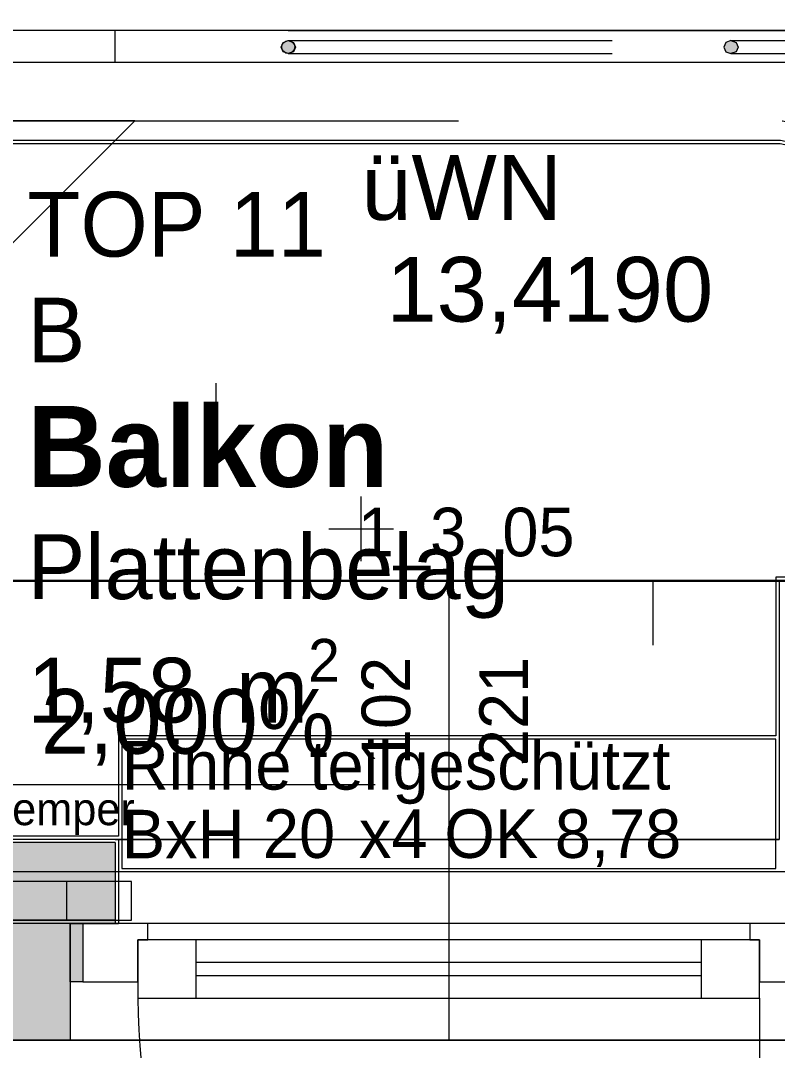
# Model space of a CAD drawing. Header units: metres. Extents: x -4 to 206, y -18 to 45.
# Drawn here: x 14.024 to 15.192, y -0.726 to 0.865 of the extents above; entities that cross this region are included whole.
import ezdxf

# ---------------------------------------------------------------- set-up
doc = ezdxf.new("R2010")
doc.units = ezdxf.units.M
doc.header["$MEASUREMENT"] = 0
doc.set_wipeout_variables(frame=1)
for name, pattern in [('Achse', [0.004, 0.002, -0.001, 0, -0.001]), ('Punkt 1_1', [0.075, 0.025, -0.05]), ('Schnittlinie', [0.006, 0.003, -0.0015, 0, -0.0015]), ('UNSICHTBAR', [0.4, 0, -0.4]), ('Untersicht', [0.001, 0.0005, -0.0005]), ('Wipeout_Contour', [1, 0, -1])]:
    doc.linetypes.add(name, pattern=pattern)
for name, color, linetype in [('3._3.Stock PP STG1_1_000 Achsraster', 7, 'Continuous'), ('3._3.Stock PP STG1_1_110 Wand Aussen', 7, 'Continuous'), ('3._3.Stock PP STG1_1_140 Geländer transparent', 7, 'Continuous'), ('3._3.Stock PP STG1_1_165 Fassadengestaltung 1 Rankgerüst', 7, 'Continuous'), ('3._3.Stock PP STG1_1_165 Fassadengestaltung Bänder', 7, 'Continuous'), ('3._3.Stock PP STG1_1_210 Decke', 7, 'Continuous'), ('3._3.Stock PP STG1_1_220 Bodenaufbau', 7, 'Continuous'), ('3._3.Stock PP STG1_1_221 Bodenaufbau - Abdichtung', 7, 'Continuous'), ('3._3.Stock PP STG1_1_221 Bodenaufbau - Terrassenbelag', 7, 'Continuous'), ('3._3.Stock PP STG1_1_520 Fixeinbauten', 7, 'Continuous'), ('3._3.Stock PP STG1_1_611 Entwässerung', 7, 'Continuous'), ('3._3.Stock PP STG1_1_715 Fassaden Pflanzen', 7, 'Continuous'), ('3._3.Stock PP STG1_1_810 Raum', 7, 'Continuous'), ('3._3.Stock PP STG1_1_815 Raumbegrenzung', 7, 'Continuous'), ('3._3.Stock PP STG1_1_851 Marker Schnitt', 7, 'Continuous'), ('3._3.Stock PP STG1_1_910 Allgemein Lageplan Höhen', 7, 'Continuous'), ('3._3.Stock PP STG1_1_915 Allgemein Beschriftung.x', 7, 'Continuous'), ('3._3.Stock PP STG1_1_950 Polierplan Bemaßung', 7, 'Continuous'), ('3._3.Stock PP STG1_1_955 Polierplan Beschriftung', 7, 'Continuous'), ('3._3.Stock PP STG1_1_Neubau_840 Baulinien', 7, 'Continuous')]:
    doc.layers.add(name, color=color, linetype=linetype)
doc.styles.add('ERSTELLTER_STIL_1', font='arial.ttf')
doc.styles.add('ERSTELLTER_STIL_2', font='')
doc.styles.add('ERSTELLTER_STIL_6', font='')
doc.styles.get('ERSTELLTER_STIL_2').set_extended_font_data('Eurostile')
doc.styles.get('ERSTELLTER_STIL_6').set_extended_font_data('Eurostile', bold=True)
doc.linetypes.add('Grenze Grundstück', pattern='A,0,[1,415_260415_PP_VA_1_6 3 St1.Shx,S=0.00031746,R=0,X=0,Y=0],-0.04,0', length=0.04)

msp = doc.modelspace()

# ---------------------------------------------------------------- hatches: boundary and pattern name
at = {"layer": '3._3.Stock PP STG1_1_110 Wand Aussen', "linetype": 'Continuous', "lineweight": 13, "true_color": 0xff6400}
for points in [[(13.085, -0.525), (14.17, -0.525), (14.17, -0.405), (13.085, -0.405)], [(14.12, -0.62), (14.12, -0.53), (14.1, -0.53), (14.1, -0.62)]]:
    msp.add_hatch(color=30, dxfattribs=at).paths.add_polyline_path(points)
at = {"layer": '3._3.Stock PP STG1_1_110 Wand Aussen', "linetype": 'Continuous', "lineweight": 13, "true_color": 0x3f7f02}
msp.add_hatch(color=76, dxfattribs=at).paths.add_polyline_path([(12.96, -0.53), (12.96, -0.71), (14.1, -0.71), (14.1, -0.62), (14.1, -0.53)])
at = {"layer": '3._3.Stock PP STG1_1_110 Wand Aussen', "linetype": 'Continuous', "lineweight": 0, "true_color": 0x373737}
msp.add_hatch(color=250, dxfattribs=at).paths.add_polyline_path([(12.965, -0.525), (12.965, -0.53), (14.17, -0.53), (14.17, -0.525)])
at = {"layer": '3._3.Stock PP STG1_1_165 Fassadengestaltung 1 Rankgerüst', "linetype": 'Continuous', "lineweight": 13}
for points in [[(14.4271, 0.8239, 0.414214), (14.4371, 0.8139, 0.414214), (14.4471, 0.8239, 0.414214), (14.4371, 0.8339, 0.414214)], [(15.1129, 0.831), (15.1096, 0.8239), (15.1129, 0.8168), (15.1208, 0.8139), (15.1288, 0.8168), (15.1321, 0.8239), (15.1288, 0.831), (15.1208, 0.8339)]]:
    msp.add_hatch(color=5, dxfattribs=at).paths.add_polyline_path(points)

# ---------------------------------------------------------------- linework, layer by layer
at = {"layer": '3._3.Stock PP STG1_1_000 Achsraster', "color": 5, "linetype": 'Achse', "lineweight": 0, "ltscale": 1000}
msp.add_line((-1.5, 0), (21, 0), dxfattribs=at)
at = {"layer": '3._3.Stock PP STG1_1_110 Wand Aussen', "color": 7, "linetype": 'Continuous', "lineweight": 13, "ltscale": 1000}
for p, q in [((14.685, -0.0109), (14.685, -0.71)), ((14.17, -0.405), (13.09, -0.405)), ((14.17, -0.4), (14.175, -0.4)), ((14.17, -0.405), (14.17, -0.53)), ((14.175, -0.4), (14.175, -0.405)), ((14.175, -0.4), (15.195, -0.4)), ((14.175, -0.4), (14.175, -0.405)), ((14.175, -0.405), (14.175, -0.525)), ((14.175, -0.405), (14.175, -0.525)), ((14.17, -0.525), (13.085, -0.525)), ((14.22, -0.53), (14.12, -0.53)), ((14.12, -0.53), (14.12, -0.62)), ((14.17, -0.53), (14.175, -0.53)), ((14.17, -0.53), (14.175, -0.53)), ((14.17, -0.53), (14.175, -0.53)), ((14.175, -0.525), (14.175, -0.53)), ((14.175, -0.525), (14.175, -0.53)), ((15.15, -0.53), (14.22, -0.53)), ((14.22, -0.555), (14.22, -0.53)), ((15.25, -0.53), (15.15, -0.53)), ((15.15, -0.53), (15.15, -0.555)), ((14.205, -0.62), (14.205, -0.555)), ((14.205, -0.555), (14.22, -0.555)), ((14.205, -0.555), (14.205, -0.645)), ((14.295, -0.555), (14.205, -0.555)), ((15.075, -0.555), (14.295, -0.555)), ((14.295, -0.645), (14.295, -0.555)), ((15.075, -0.555), (15.075, -0.645)), ((15.165, -0.555), (15.075, -0.555)), ((15.15, -0.555), (15.165, -0.555)), ((15.165, -0.555), (15.165, -0.62)), ((15.165, -0.645), (15.165, -0.555)), ((15.075, -0.59), (14.295, -0.59)), ((14.12, -0.62), (14.205, -0.62)), ((14.295, -0.61), (15.075, -0.61)), ((15.165, -0.62), (15.25, -0.62)), ((14.205, -0.645), (14.295, -0.645)), ((14.295, -0.645), (15.075, -0.645)), ((15.075, -0.645), (15.165, -0.645)), ((14.1, -0.71), (15.27, -0.71))]:
    msp.add_line(p, q, dxfattribs=at)
at = {"layer": '3._3.Stock PP STG1_1_110 Wand Aussen', "color": 8, "linetype": 'Punkt 1_1', "lineweight": 13, "ltscale": 1000}
for p, q in [((14.175, -0.4), (15.195, -0.4)), ((14.1, -0.71), (15.27, -0.71))]:
    msp.add_line(p, q, dxfattribs=at)
at = {"layer": '3._3.Stock PP STG1_1_110 Wand Aussen', "color": 7, "linetype": 'Continuous', "lineweight": 18, "ltscale": 1000}
for p, q in [((14.1, -0.53), (12.965, -0.53)), ((14.1, -0.53), (14.17, -0.53)), ((14.1, -0.53), (14.1, -0.62)), ((14.1, -0.53), (14.1, -0.62)), ((14.1, -0.53), (14.1, -0.62)), ((14.1, -0.53), (14.17, -0.53)), ((14.1, -0.53), (14.17, -0.53)), ((14.1, -0.62), (14.1, -0.71)), ((14.1, -0.62), (14.1, -0.71))]:
    msp.add_line(p, q, dxfattribs=at)
at = {"layer": '3._3.Stock PP STG1_1_110 Wand Aussen', "color": 8, "linetype": 'Continuous', "lineweight": 0, "ltscale": 1000}
msp.add_line((15.165, -0.645), (15.165, -1.605), dxfattribs=at)
at = {"layer": '3._3.Stock PP STG1_1_110 Wand Aussen', "color": 7, "linetype": 'Continuous', "lineweight": 13, "ltscale": 1000, "flags": 128}
msp.add_lwpolyline([(14.17, -0.4), (13.09, -0.4)], dxfattribs=at)
msp.add_lwpolyline([(14.12, -0.62), (14.1, -0.62), (14.1, -0.53), (14.12, -0.53)], close=True, dxfattribs=at)
at = {"layer": '3._3.Stock PP STG1_1_110 Wand Aussen', "color": 7, "linetype": 'Continuous', "lineweight": 18, "ltscale": 1000, "flags": 128}
msp.add_lwpolyline([(12.96, -0.71), (14.1, -0.71)], dxfattribs=at)
at = {"layer": '3._3.Stock PP STG1_1_110 Wand Aussen', "color": 8, "linetype": 'Continuous', "lineweight": 0, "ltscale": 1000}
msp.add_arc((15.165, -0.645), 0.96, 180, 270, dxfattribs=at)
at = {"layer": '3._3.Stock PP STG1_1_110 Wand Aussen', "color": 7, "linetype": 'Continuous', "lineweight": 13, "ltscale": 1000}
for p in [(14.175, -0.4), (14.1, -0.71)]:
    msp.add_point(p, dxfattribs=at)
at = {"layer": '3._3.Stock PP STG1_1_165 Fassadengestaltung 1 Rankgerüst', "color": 7, "linetype": 'Continuous', "lineweight": 18, "ltscale": 1000}
for p, q in [((15.1129, 0.831), (15.1096, 0.8239)), ((15.1208, 0.8339), (15.1129, 0.831)), ((15.1208, 0.8339), (15.1288, 0.831)), ((15.1288, 0.831), (15.1321, 0.8239)), ((15.1096, 0.8239), (15.1129, 0.8168)), ((15.1129, 0.8168), (15.1208, 0.8139)), ((15.1288, 0.8168), (15.1208, 0.8139)), ((15.1321, 0.8239), (15.1288, 0.8168))]:
    msp.add_line(p, q, dxfattribs=at)
at = {"layer": '3._3.Stock PP STG1_1_165 Fassadengestaltung 1 Rankgerüst', "color": 8, "linetype": 'Untersicht', "lineweight": 13, "ltscale": 1000, "flags": 128}
for points in [[(14.4259, 0.8239), (14.4292, 0.831)], [(14.4292, 0.831), (14.4371, 0.8339)], [(14.4371, 0.8339), (15.1208, 0.8339)], [(14.4371, 0.8339), (14.445, 0.831)], [(14.445, 0.831), (14.4483, 0.8239)], [(14.4292, 0.8168), (14.4259, 0.8239)], [(14.4371, 0.8139), (14.4292, 0.8168)], [(14.445, 0.8168), (14.4371, 0.8139)], [(14.4371, 0.8139), (15.1208, 0.8139)], [(14.4483, 0.8239), (14.445, 0.8168)]]:
    msp.add_lwpolyline(points, dxfattribs=at)
at = {"layer": '3._3.Stock PP STG1_1_165 Fassadengestaltung 1 Rankgerüst', "color": 7, "linetype": 'Continuous', "lineweight": 18, "ltscale": 1000, "flags": 128}
for points in [[(15.1208, 0.8339), (15.2171, 0.8339)], [(15.1208, 0.8139), (15.2171, 0.8139)]]:
    msp.add_lwpolyline(points, dxfattribs=at)
at = {"layer": '3._3.Stock PP STG1_1_165 Fassadengestaltung 1 Rankgerüst', "color": 7, "linetype": 'Continuous', "lineweight": 18, "ltscale": 1000}
msp.add_circle((14.4371, 0.8239), 0.01, dxfattribs=at)
at = {"layer": '3._3.Stock PP STG1_1_165 Fassadengestaltung Bänder', "color": 7, "linetype": 'Continuous', "lineweight": 13, "ltscale": 1000, "flags": 128}
msp.add_lwpolyline([(0, 0.0021), (0, 0.0648), (3.705, 0.85), (5.89, 0.85), (13.09, 0.85), (15.2147, 0.85), (18.985, 0.051), (18.985, 0), (18.935, 0), (18.935, 0.0074), (15.21, 0.8), (3.7103, 0.8)], close=True, dxfattribs=at)
at = {"layer": '3._3.Stock PP STG1_1_165 Fassadengestaltung Bänder', "color": 7, "linetype": 'Continuous', "lineweight": 18, "ltscale": 1000, "flags": 128}
for points in [[(14.17, 0.85), (15.2152, 0.85), (18.985, 0.0511)], [(14.17, 0.8), (14.17, 0.85)], [(15.98, 0.6362), (15.21, 0.8), (14.17, 0.8)]]:
    msp.add_lwpolyline(points, dxfattribs=at)
at = {"layer": '3._3.Stock PP STG1_1_210 Decke', "color": 7, "linetype": 'Continuous', "lineweight": 13, "ltscale": 1000, "true_color": 0xf4f4f4, "flags": 128}
for points in [[(15.2005, 0.71), (15.89, 0.5633), (15.89, -0.05), (15.245, -0.05), (15.245, -0.45), (13.04, -0.45), (13.04, 0.71)], [(3.625, -0.13), (0.1305, -0.13), (0.1845, -14.87), (5.505, -14.87), (5.505, -15.84), (13.475, -15.84), (13.475, -14.87), (18.8055, -14.87), (18.8546, -0.13), (15.325, -0.13), (15.325, -0.53), (12.96, -0.53), (12.96, 0.67), (6.02, 0.67), (6.02, -0.53), (3.625, -0.53)], [(3.625, -0.13), (0.1305, -0.13), (0.1845, -14.87), (5.505, -14.87), (5.505, -15.84), (13.475, -15.84), (13.475, -14.87), (18.8055, -14.87), (18.8546, -0.13), (15.325, -0.13), (15.325, -0.53), (12.96, -0.53), (12.96, 0.67), (6.02, 0.67), (6.02, -0.53), (3.625, -0.53)], [(3.625, -0.13), (0.1305, -0.13), (0.1845, -14.87), (5.505, -14.87), (5.505, -15.84), (13.475, -15.84), (13.475, -14.87), (18.8055, -14.87), (18.8546, -0.13), (15.325, -0.13), (15.325, -0.53), (12.96, -0.53), (12.96, 0.67), (6.02, 0.67), (6.02, -0.53), (3.625, -0.53)]]:
    msp.add_lwpolyline(points, close=True, dxfattribs=at)
at = {"layer": '3._3.Stock PP STG1_1_220 Bodenaufbau', "color": 7, "linetype": 'Continuous', "lineweight": 13, "ltscale": 1000, "true_color": 0xf4f4f4, "flags": 128}
for points in [[(15.1974, 0.68), (15.86, 0.539), (15.86, 0), (15.195, 0), (15.195, -0.4), (13.09, -0.4), (13.09, 0.68)], [(3.445, -0.31), (0.3111, -0.31), (0.3639, -14.69), (5.685, -14.69), (5.685, -15.66), (13.295, -15.66), (13.295, -14.69), (18.6261, -14.69), (18.674, -0.31), (15.505, -0.31), (15.505, -0.71), (12.78, -0.71), (12.78, 0.49), (6.2, 0.49), (6.2, -0.71), (3.445, -0.71)]]:
    msp.add_lwpolyline(points, close=True, dxfattribs=at)
at = {"layer": '3._3.Stock PP STG1_1_221 Bodenaufbau - Abdichtung', "color": 171, "linetype": 'Untersicht', "lineweight": 13, "ltscale": 1000, "true_color": 0x6c6cff, "flags": 128}
msp.add_lwpolyline([(15.89, -0.53), (13.37, -0.53)], dxfattribs=at)
at = {"layer": '3._3.Stock PP STG1_1_221 Bodenaufbau - Terrassenbelag', "color": 7, "linetype": 'Continuous', "lineweight": 18, "ltscale": 1000, "flags": 128}
for points in [[(15.19, 0.005), (15.19, -0.24)], [(15.855, 0.005), (15.19, 0.005)], [(14.175, -0.24), (14.175, -0.395)], [(15.19, -0.24), (14.175, -0.24)], [(14.1754, -0.395), (14.1754, -0.24)], [(14.175, -0.395), (13.095, -0.395)]]:
    msp.add_lwpolyline(points, dxfattribs=at)
at = {"layer": '3._3.Stock PP STG1_1_520 Fixeinbauten', "color": 8, "linetype": 'Untersicht', "lineweight": 0, "ltscale": 1000, "flags": 128}
for points in [[(14.095, -0.465), (13.745, -0.465)], [(14.095, -0.525), (14.095, -0.465)], [(14.195, -0.465), (14.095, -0.465)], [(14.195, -0.525), (14.195, -0.465)], [(13.745, -0.525), (14.095, -0.525)], [(14.095, -0.525), (14.195, -0.525)]]:
    msp.add_lwpolyline(points, dxfattribs=at)
at = {"layer": '3._3.Stock PP STG1_1_611 Entwässerung', "color": 7, "linetype": 'Continuous', "lineweight": 13, "ltscale": 1000, "flags": 128}
msp.add_lwpolyline([(14.18, -0.445), (15.19, -0.445), (15.19, -0.245), (14.18, -0.245)], close=True, dxfattribs=at)
at = {"layer": '3._3.Stock PP STG1_1_715 Fassaden Pflanzen', "color": 7, "linetype": 'Continuous', "lineweight": 13, "ltscale": 1000}
for p, q in [((15.2171, 0.8489), (14.4371, 0.8489)), ((14.4371, 0.7989), (15.2171, 0.7989))]:
    msp.add_line(p, q, dxfattribs=at)
at = {"layer": '3._3.Stock PP STG1_1_815 Raumbegrenzung', "color": 8, "linetype": 'UNSICHTBAR', "lineweight": 13, "ltscale": 1000, "flags": 128}
msp.add_lwpolyline([(15.6204, 0.59), (13.09, 0.59)], dxfattribs=at)
at = {"layer": '3._3.Stock PP STG1_1_815 Raumbegrenzung', "color": 8, "linetype": 'Punkt 1_1', "lineweight": 13, "ltscale": 1000, "flags": 128}
msp.add_lwpolyline([(13.09, 0), (15.195, 0)], dxfattribs=at)
at = {"layer": '3._3.Stock PP STG1_1_851 Marker Schnitt', "color": 7, "linetype": 'Schnittlinie', "lineweight": 13, "ltscale": 1000}
msp.add_line((14.325, 4.805), (14.325, -18), dxfattribs=at)
at = {"layer": '3._3.Stock PP STG1_1_910 Allgemein Lageplan Höhen', "color": 7, "linetype": 'Continuous', "lineweight": 13, "ltscale": 1000}
for p, q in [((14.5497, 0.0298), (14.5497, 0.1298)), ((14.4997, 0.0798), (14.5997, 0.0798))]:
    msp.add_line(p, q, dxfattribs=at)
at = {"layer": '3._3.Stock PP STG1_1_950 Polierplan Bemaßung', "color": 171, "linetype": 'Continuous', "lineweight": 13, "ltscale": 1000, "true_color": 0x6c6cff}
for p, q in [((13.9951, -0.3152), (14.0552, -0.3152)), ((14.0552, -0.3152), (14.5715, -0.3152))]:
    msp.add_line(p, q, dxfattribs=at)
at = {"layer": '3._3.Stock PP STG1_1_Neubau_840 Baulinien', "color": 1, "linetype": 'Continuous', "lineweight": 25, "ltscale": 1000, "true_color": 0xfb0106, "flags": 128}
msp.add_lwpolyline([(-3.7725, 0.0214), (0, 0), (18.985, 0), (23.9775, -0.0042)], dxfattribs=at)
at = {"layer": '3._3.Stock PP STG1_1_Neubau_840 Baulinien', "color": 76, "linetype": 'Grenze Grundstück', "lineweight": 13, "ltscale": 1000, "true_color": 0x3f7f02, "flags": 128}
msp.add_lwpolyline([(0.0591, -18), (0.0564, -12.2031), (0, -0.0002), (18.985, -0.0012), (18.958, -11.4452), (18.914, -18)], dxfattribs=at)

# ---------------------------------------------------------------- texts
at = {"layer": '3._3.Stock PP STG1_1_110 Wand Aussen', "color": 7, "linetype": 'Continuous', "lineweight": 13, "insert": (14.8792, 0.0157), "char_height": 0.075, "attachment_point": 9, "style": 'ERSTELLTER_STIL_2'}
msp.add_mtext('\\A1;{\\pqr;\\pt0;\\fEurostile|b0|i0|c0|p0;\\W1.000000;1_3_05}', dxfattribs=at)
at = {"layer": '3._3.Stock PP STG1_1_110 Wand Aussen', "color": 7, "linetype": 'Continuous', "lineweight": 13, "char_height": 0.075, "attachment_point": 9, "rotation": 90, "style": 'ERSTELLTER_STIL_2'}
for s, insert in [('\\A1;{\\pqr;\\pt0;\\fEurostile|b0|i0|c0|p0;\\W1.000000;102}', (14.6264, -0.118)), ('\\A1;{\\pqr;\\pt0;\\fEurostile|b0|i0|c0|p0;\\W1.000000;221}', (14.8072, -0.118))]:
    msp.add_mtext(s, dxfattribs=dict(at, insert=insert))
at = {"layer": '3._3.Stock PP STG1_1_810 Raum', "color": 7, "linetype": 'Continuous', "lineweight": 13, "attachment_point": 1}
for s, insert, char_height, style in [('\\A1;{\\pql;\\pt0;\\fEurostile|b0|i0|c0|p0;\\W1.000000;TOP 11}', (14.0344, 0.6003), 0.1, 'ERSTELLTER_STIL_2'), ('\\A1;{\\pql;\\pt0;\\fEurostile|b0|i0|c0|p0;\\W1.000000;B}', (14.0344, 0.4368), 0.1, 'ERSTELLTER_STIL_2'), ('\\A1;{\\pql;\\pt0;\\fEurostile|b1|i0|c0|p0;\\W1.000000;Balkon}', (14.0344, 0.2696), 0.125, 'ERSTELLTER_STIL_6'), ('\\A1;{\\pql;\\pt0;\\fEurostile|b0|i0|c0|p0;\\W1.000000;Plattenbelag}', (14.0344, 0.0712), 0.1, 'ERSTELLTER_STIL_2'), ('\\A1;{\\pql;\\pt0,0.05;\\fEurostile|b0|i0|c0|p0;\\W1.000000;1,58\\fEurostile|b0|i0|c0|p0;\\W1.000000;\\A1{\\H.66x;\\S^  ;}\\fEurostile|b0|i0|c0|p0;\\W1.000000; m\\fEurostile|b0|i0|c0|p0;\\W1.000000;\\A1{\\H.66x;\\S2^  ;}}', (14.0344, -0.0903), 0.1, 'ERSTELLTER_STIL_2')]:
    msp.add_mtext(s, dxfattribs=dict(at, insert=insert, char_height=char_height, style=style))
at = {"layer": '3._3.Stock PP STG1_1_910 Allgemein Lageplan Höhen', "color": 7, "linetype": 'Continuous', "lineweight": 13, "char_height": 0.1, "attachment_point": 1, "style": 'ERSTELLTER_STIL_1'}
for s, insert in [('\\A1;{\\pql;\\fArial|b0|i0|c0|p0;\\W1.000000;üWN}', (14.5497, 0.657)), ('\\A1;{\\pql;\\fArial|b0|i0|c0|p0;\\W1.000000; 13,4190}', (14.5497, 0.4998))]:
    msp.add_mtext(s, dxfattribs=dict(at, insert=insert))
at = {"layer": '3._3.Stock PP STG1_1_915 Allgemein Beschriftung.x', "color": 250, "linetype": 'Continuous', "lineweight": 13, "true_color": 0x3f3f3f, "insert": (14.0831, -0.3931), "char_height": 0.05, "attachment_point": 8, "style": 'ERSTELLTER_STIL_2'}
msp.add_mtext('\\A1;{\\pqc;\\fEurostile|b0|i0|c0|p0;\\W1.000000;Kemper}', dxfattribs=at)
at = {"layer": '3._3.Stock PP STG1_1_950 Polierplan Bemaßung', "color": 171, "linetype": 'Continuous', "lineweight": 13, "true_color": 0x6c6cff, "insert": (14.0552, -0.2862), "char_height": 0.1, "attachment_point": 7, "style": 'ERSTELLTER_STIL_2'}
msp.add_mtext('\\A1;{\\pql;\\fEurostile|b0|i0|c0|p0;\\W1.000000;2,000\\fEurostile|b0|i0|c0|p0;\\W1.000000;%}', dxfattribs=at)
at = {"layer": '3._3.Stock PP STG1_1_955 Polierplan Beschriftung', "color": 7, "linetype": 'Continuous', "lineweight": 13, "char_height": 0.075, "attachment_point": 1, "style": 'ERSTELLTER_STIL_2'}
for s, insert in [('\\A1;{\\pql;\\fEurostile|b0|i0|c0|p0;\\W1.000000;Rinne teilgeschützt\\fEurostile|b0|i0|c0|p0;\\W1.000000;  }', (14.18, -0.2481)), ('\\A1;{\\pql;\\pt0,1;\\fEurostile|b0|i0|c0|p0;\\W1.000000;BxH }', (14.18, -0.3543)), ('\\A1;{\\pql;\\pt0,1;\\fEurostile|b0|i0|c0|p0;\\W1.000000;20\\fEurostile|b0|i0|c0|p0;\\W1.000000;\\A1{\\H.66x;\\S^  ;}\\fEurostile|b0|i0|c0|p0;\\W1.000000;\\fEurostile|b0|i0|c0|p0;\\W1.000000;\\A1{\\H.66x;\\S^  ;}\\fEurostile|b0|i0|c0|p0;\\W1.000000;x\\fEurostile|b0|i0|c0|p0;\\W1.000000;\\fEurostile|b0|i0|c0|p0;\\W1.000000;\\fEurostile|b0|i0|c0|p0;\\W1.000000;\\fEurostile|b0|i0|c0|p0;\\W1.000000;\\fEurostile|b0|i0|c0|p0;\\W1.000000;4\\fEurostile|b0|i0|c0|p0;\\W1.000000;\\A1{\\H.66x;\\S^  ;}\\fEurostile|b0|i0|c0|p0;\\W1.000000;\\fEurostile|b0|i0|c0|p0;\\W1.000000;\\A1{\\H.66x;\\S^  ;}\\fEurostile|b0|i0|c0|p0;\\W1.000000;\\fEurostile|b0|i0|c0|p0;\\W1.000000;\\fEurostile|b0|i0|c0|p0;\\W1.000000;\\fEurostile|b0|i0|c0|p0;\\W1.000000;\\fEurostile|b0|i0|c0|p0;\\W1.000000;\\fEurostile|b0|i0|c0|p0;\\W1.000000;\\fEurostile|b0|i0|c0|p0;\\W1.000000;\\A1{\\H.66x;\\S^  ;}\\fEurostile|b0|i0|c0|p0;\\W1.000000;\\fEurostile|b0|i0|c0|p0;\\W1.000000;\\A1{\\H.66x;\\S^  ;}\\fEurostile|b0|i0|c0|p0;\\W1.000000;\\fEurostile|b0|i0|c0|p0;\\W1.000000;\\fEurostile|b0|i0|c0|p0;\\W1.000000;\\fEurostile|b0|i0|c0|p0;\\W1.000000;\\fEurostile|b0|i0|c0|p0;\\W1.000000;\\fEurostile|b0|i0|c0|p0;\\W1.000000;\\fEurostile|b0|i0|c0|p0;\\W1.000000;\\A1{\\H.66x;\\S^  ;}\\fEurostile|b0|i0|c0|p0;\\W1.000000;\\fEurostile|b0|i0|c0|p0;\\W1.000000;\\A1{\\H.66x;\\S^  ;}\\fEurostile|b0|i0|c0|p0;\\W1.000000;\\fEurostile|b0|i0|c0|p0;\\W1.000000;\\fEurostile|b0|i0|c0|p0;\\W1.000000;\\fEurostile|b0|i0|c0|p0;\\W1.000000;\\fEurostile|b0|i0|c0|p0;\\W1.000000;\\fEurostile|b0|i0|c0|p0;\\W1.000000;\\fEurostile|b0|i0|c0|p0;\\W1.000000;\\A1{\\H.66x;\\S^  ;}\\fEurostile|b0|i0|c0|p0;\\W1.000000;\\fEurostile|b0|i0|c0|p0;\\W1.000000;\\A1{\\H.66x;\\S^  ;}\\fEurostile|b0|i0|c0|p0;\\W1.000000;\\fEurostile|b0|i0|c0|p0;\\W1.000000;\\fEurostile|b0|i0|c0|p0;\\W1.000000;\\fEurostile|b0|i0|c0|p0;\\W1.000000;\\fEurostile|b0|i0|c0|p0;\\W1.000000;\\fEurostile|b0|i0|c0|p0;\\W1.000000;\\fEurostile|b0|i0|c0|p0;\\W1.000000;\\A1{\\H.66x;\\S^  ;}\\fEurostile|b0|i0|c0|p0;\\W1.000000;}', (14.3979, -0.3536)), ('\\A1;{\\pql;\\pt0,1;\\fEurostile|b0|i0|c0|p0;\\W1.000000; OK }', (14.6503, -0.3536)), ('\\A1;{\\pql;\\pt0,1;\\fEurostile|b0|i0|c0|p0;\\W1.000000;8,78\\fEurostile|b0|i0|c0|p0;\\W1.000000;\\A1{\\H.66x;\\S^  ;}\\fEurostile|b0|i0|c0|p0;\\W1.000000;\\fEurostile|b0|i0|c0|p0;\\W1.000000;\\A1{\\H.66x;\\S^  ;}\\fEurostile|b0|i0|c0|p0;\\W1.000000;\\fEurostile|b0|i0|c0|p0;\\W1.000000;\\fEurostile|b0|i0|c0|p0;\\W1.000000;\\fEurostile|b0|i0|c0|p0;\\W1.000000;\\fEurostile|b0|i0|c0|p0;\\W1.000000;\\fEurostile|b0|i0|c0|p0;\\W1.000000;\\fEurostile|b0|i0|c0|p0;\\W1.000000;\\A1{\\H.66x;\\S^  ;}\\fEurostile|b0|i0|c0|p0;\\W1.000000;\\fEurostile|b0|i0|c0|p0;\\W1.000000;\\A1{\\H.66x;\\S^  ;}\\fEurostile|b0|i0|c0|p0;\\W1.000000;\\fEurostile|b0|i0|c0|p0;\\W1.000000;\\fEurostile|b0|i0|c0|p0;\\W1.000000;\\fEurostile|b0|i0|c0|p0;\\W1.000000;\\fEurostile|b0|i0|c0|p0;\\W1.000000;\\fEurostile|b0|i0|c0|p0;\\W1.000000;\\fEurostile|b0|i0|c0|p0;\\W1.000000;\\A1{\\H.66x;\\S^  ;}\\fEurostile|b0|i0|c0|p0;\\W1.000000;\\fEurostile|b0|i0|c0|p0;\\W1.000000;\\A1{\\H.66x;\\S^  ;}\\fEurostile|b0|i0|c0|p0;\\W1.000000;\\fEurostile|b0|i0|c0|p0;\\W1.000000;\\fEurostile|b0|i0|c0|p0;\\W1.000000;\\fEurostile|b0|i0|c0|p0;\\W1.000000;\\fEurostile|b0|i0|c0|p0;\\W1.000000;\\fEurostile|b0|i0|c0|p0;\\W1.000000;\\fEurostile|b0|i0|c0|p0;\\W1.000000;\\A1{\\H.66x;\\S^  ;}\\fEurostile|b0|i0|c0|p0;\\W1.000000;\\fEurostile|b0|i0|c0|p0;\\W1.000000;\\fEurostile|b0|i0|c0|p0;\\W1.000000;\\fEurostile|b0|i0|c0|p0;\\W1.000000;\\fEurostile|b0|i0|c0|p0;\\W1.000000;\\fEurostile|b0|i0|c0|p0;\\W1.000000;\\fEurostile|b0|i0|c0|p0;\\W1.000000;\\fEurostile|b0|i0|c0|p0;\\W1.000000;\\fEurostile|b0|i0|c0|p0;\\W1.000000;\\fEurostile|b0|i0|c0|p0;\\W1.000000;\\fEurostile|b0|i0|c0|p0;\\W1.000000;\\fEurostile|b0|i0|c0|p0;\\W1.000000;\\fEurostile|b0|i0|c0|p0;\\W1.000000;\\fEurostile|b0|i0|c0|p0;\\W1.000000;\\fEurostile|b0|i0|c0|p0;\\W1.000000;\\fEurostile|b0|i0|c0|p0;\\W1.000000;\\fEurostile|b0|i0|c0|p0;\\W1.000000;\\fEurostile|b0|i0|c0|p0;\\W1.000000;\\fEurostile|b0|i0|c0|p0;\\W1.000000;}', (14.8488, -0.3536))]:
    msp.add_mtext(s, dxfattribs=dict(at, insert=insert))

# ---------------------------------------------------------------- next in the draw order: wipeouts: each hides what was drawn before it
at = {"color": 254, "linetype": 'Wipeout_Contour', "lineweight": 0, "ltscale": 44.666815}
msp.add_wipeout([(15.21, 0.8), (14.6334, 0.8), (15.1974, 0.68)], dxfattribs=at).dxf.layer = '3._3.Stock PP STG1_1_140 Geländer transparent'

# ---------------------------------------------------------------- next in the draw order: wipeouts: each hides what was drawn before it
at = {"color": 254, "linetype": 'Wipeout_Contour', "lineweight": 0, "ltscale": 56.470314}
msp.add_wipeout([(14.6334, 0.8), (13.13, 0.8), (13.13, 0.68), (15.1974, 0.68)], dxfattribs=at).dxf.layer = '3._3.Stock PP STG1_1_140 Geländer transparent'

# ---------------------------------------------------------------- next in the draw order: linework, layer by layer
at = {"layer": '3._3.Stock PP STG1_1_000 Achsraster', "color": 5, "linetype": 'Achse', "lineweight": 0, "ltscale": 1000}
msp.add_line((15, 3), (15, -18), dxfattribs=at)
at = {"layer": '3._3.Stock PP STG1_1_140 Geländer transparent', "color": 7, "linetype": 'Continuous', "lineweight": 18, "ltscale": 1000, "flags": 128}
for points in [[(15.21, 0.8), (13.13, 0.8)], [(13.13, 0.68), (15.1974, 0.68)]]:
    msp.add_lwpolyline(points, dxfattribs=at)
at = {"layer": '3._3.Stock PP STG1_1_221 Bodenaufbau - Abdichtung', "color": 171, "linetype": 'Untersicht', "lineweight": 13, "ltscale": 1000, "true_color": 0x6c6cff, "flags": 128}
for points in [[(14.2002, 0.7102), (12.96, 0.7102)], [(12.96, 0.71), (14.2, 0.71)], [(13.165, -0.325), (14.2, 0.71)], [(14.2, 0.71), (13.165, -0.325)], [(14.2, 0.71), (15.2005, 0.71), (15.89, 0.5633)]]:
    msp.add_lwpolyline(points, dxfattribs=at)
at = {"layer": '3._3.Stock PP STG1_1_221 Bodenaufbau - Terrassenbelag', "color": 7, "linetype": 'Continuous', "lineweight": 18, "ltscale": 1000, "flags": 128}
msp.add_lwpolyline([(13.095, 0.675), (15.1969, 0.675), (15.855, 0.535)], dxfattribs=at)

doc.saveas('drawing.dxf')
